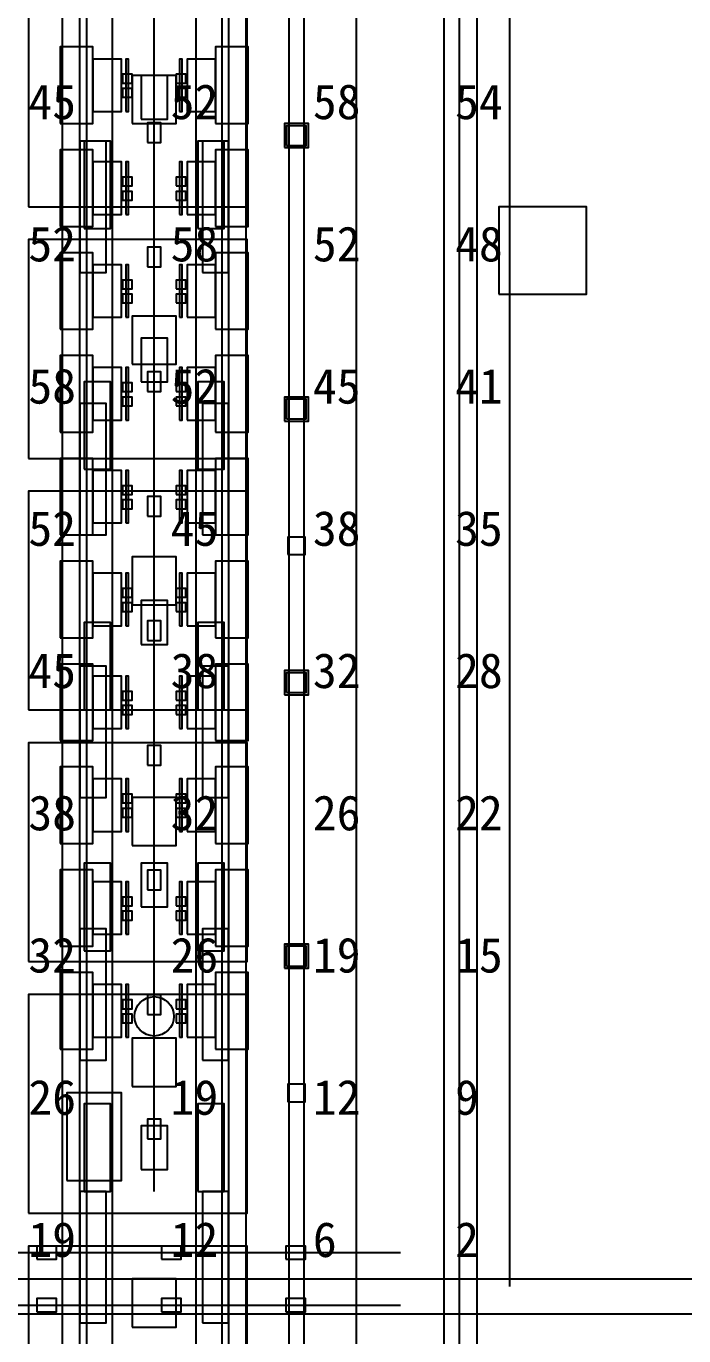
# Model space of a CAD drawing. Header units: metres. Extents: x -1640 to 1560, y -268 to 2338.
# Drawn here: x -26.6 to 3.5, y 963.4 to 1023.2 of the extents above; entities that cross this region are included whole.
import ezdxf

# ---------------------------------------------------------------- set-up
doc = ezdxf.new("R2010")
doc.units = ezdxf.units.M
for name, color, linetype in [('1F_PUMP', 2, 'Continuous'), ('1F_SCR', 3, 'Continuous'), ('1F_STRUCT_COLUMN', 8, 'Continuous'), ('1F_ZONE', 3, 'Continuous'), ('2F_CSF_LATERAL_RACK_CONCEPT', 9, 'Continuous'), ('2F_RFG', 5, 'Continuous'), ('2F_STRUCT_COLUMN', 8, 'Continuous'), ('2F_VMB', 6, 'Continuous'), ('2F_ZONE', 3, 'Continuous'), ('3F_CLEANROOM_OVERHEAD_PIPE_DUCT_CONCEPT', 9, 'Continuous'), ('3F_EHS_EGRESS_DIST_M', 2, 'Continuous'), ('3F_EHS_GAS_DETECTOR', 6, 'Continuous'), ('3F_FOUP', 5, 'Continuous'), ('3F_METRO', 2, 'Continuous'), ('3F_OHT', 9, 'Continuous'), ('3F_OHTV', 1, 'Continuous'), ('3F_STK', 3, 'Continuous'), ('3F_STRUCT_COLUMN', 8, 'Continuous'), ('3F_TBAR', 6, 'Continuous'), ('3F_ZONE', 3, 'Continuous'), ('4F_FFU', 1, 'Continuous'), ('4F_STRUCT_PLENUM_TRUSS_CONCEPT', 9, 'Continuous'), ('4F_ZONE', 3, 'Continuous'), ('5F_PUMP', 2, 'Continuous'), ('5F_SCR', 3, 'Continuous'), ('5F_STRUCT_COLUMN', 8, 'Continuous'), ('5F_ZONE', 3, 'Continuous'), ('6F_CSF_LATERAL_RACK_CONCEPT', 9, 'Continuous'), ('6F_RFG', 5, 'Continuous'), ('6F_STRUCT_COLUMN', 8, 'Continuous'), ('6F_VMB', 6, 'Continuous'), ('6F_ZONE', 3, 'Continuous'), ('7F_CLEANROOM_OVERHEAD_PIPE_DUCT_CONCEPT', 9, 'Continuous'), ('7F_EHS_EGRESS_DIST_M', 2, 'Continuous'), ('7F_EHS_GAS_DETECTOR', 6, 'Continuous'), ('7F_FOUP', 5, 'Continuous'), ('7F_METRO', 2, 'Continuous'), ('7F_OHT', 9, 'Continuous'), ('7F_OHTV', 1, 'Continuous'), ('7F_STK', 3, 'Continuous'), ('7F_STRUCT_COLUMN', 8, 'Continuous'), ('7F_TBAR', 6, 'Continuous'), ('7F_ZONE', 3, 'Continuous'), ('8F_FFU', 1, 'Continuous'), ('8F_STRUCT_PLENUM_TRUSS_CONCEPT', 9, 'Continuous'), ('8F_ZONE', 3, 'Continuous'), ('_SUPPORT', 4, 'Continuous'), ('UTIL_CHEM_CONCEPT', 6, 'Continuous'), ('UTIL_GAS.BULK_CONCEPT', 2, 'Continuous'), ('UTIL_PCW.R_CONCEPT', 1, 'Continuous'), ('UTIL_PCW.S_CONCEPT', 6, 'Continuous')]:
    doc.layers.add(name, color=color, linetype=linetype)

msp = doc.modelspace()

# ---------------------------------------------------------------- linework, layer by layer
at = {"layer": '1F_PUMP'}
for points in [[(-23.95, 1014), (-22.75, 1014), (-22.75, 1018), (-23.95, 1018)], [(-18.75, 1014), (-17.55, 1014), (-17.55, 1018), (-18.75, 1018)], [(-23.95, 1003), (-22.75, 1003), (-22.75, 1007), (-23.95, 1007)], [(-18.75, 1003), (-17.55, 1003), (-17.55, 1007), (-18.75, 1007)], [(-23.95, 992), (-22.75, 992), (-22.75, 996), (-23.95, 996)], [(-18.75, 992), (-17.55, 992), (-17.55, 996), (-18.75, 996)], [(-23.95, 981), (-22.75, 981), (-22.75, 985), (-23.95, 985)], [(-18.75, 981), (-17.55, 981), (-17.55, 985), (-18.75, 985)], [(-23.95, 970), (-22.75, 970), (-22.75, 974), (-23.95, 974)], [(-18.75, 970), (-17.55, 970), (-17.55, 974), (-18.75, 974)]]:
    msp.add_lwpolyline(points, close=True, dxfattribs=at)
at = {"layer": '1F_SCR'}
for points in [[(-21.75, 1018.8), (-19.75, 1018.8), (-19.75, 1021), (-21.75, 1021)], [(-21.75, 1007.8), (-19.75, 1007.8), (-19.75, 1010), (-21.75, 1010)], [(-21.75, 996.8), (-19.75, 996.8), (-19.75, 999), (-21.75, 999)], [(-21.75, 985.8), (-19.75, 985.8), (-19.75, 988), (-21.75, 988)], [(-21.75, 974.8), (-19.75, 974.8), (-19.75, 977), (-21.75, 977)], [(-21.75, 963.8), (-19.75, 963.8), (-19.75, 966), (-21.75, 966)]]:
    msp.add_lwpolyline(points, close=True, dxfattribs=at)
at = {"layer": '1F_STRUCT_COLUMN'}
for points in [[(-14.8, 1017.7), (-13.7, 1017.7), (-13.7, 1018.8), (-14.8, 1018.8)], [(-14.8, 1005.2), (-13.7, 1005.2), (-13.7, 1006.3), (-14.8, 1006.3)], [(-14.8, 992.7), (-13.7, 992.7), (-13.7, 993.8), (-14.8, 993.8)], [(-14.8, 980.2), (-13.7, 980.2), (-13.7, 981.3), (-14.8, 981.3)]]:
    msp.add_lwpolyline(points, close=True, dxfattribs=at)
at = {"layer": '1F_ZONE'}
msp.add_lwpolyline([(-281, 887), (-7.5, 887), (-7.5, 1045), (-281, 1045)], close=True, dxfattribs=at)
at = {"layer": '2F_CSF_LATERAL_RACK_CONCEPT'}
for points in [[(-24.95, 891), (-24.15, 891), (-24.15, 1041), (-24.95, 1041)], [(-17.35, 891), (-16.55, 891), (-16.55, 1041), (-17.35, 1041)]]:
    msp.add_lwpolyline(points, close=True, dxfattribs=at)
at = {"layer": '2F_RFG'}
for points in [[(-24.15, 1012), (-22.95, 1012), (-22.95, 1018), (-24.15, 1018)], [(-18.55, 1012), (-17.35, 1012), (-17.35, 1018), (-18.55, 1018)], [(-24.15, 1000), (-22.95, 1000), (-22.95, 1006), (-24.15, 1006)], [(-18.55, 1000), (-17.35, 1000), (-17.35, 1006), (-18.55, 1006)], [(-24.15, 988), (-22.95, 988), (-22.95, 994), (-24.15, 994)], [(-18.55, 988), (-17.35, 988), (-17.35, 994), (-18.55, 994)], [(-24.15, 976), (-22.95, 976), (-22.95, 982), (-24.15, 982)], [(-18.55, 976), (-17.35, 976), (-17.35, 982), (-18.55, 982)], [(-24.15, 964), (-22.95, 964), (-22.95, 970), (-24.15, 970)], [(-18.55, 964), (-17.35, 964), (-17.35, 970), (-18.55, 970)]]:
    msp.add_lwpolyline(points, close=True, dxfattribs=at)
at = {"layer": '2F_STRUCT_COLUMN'}
for points in [[(-14.7, 1017.8), (-13.8, 1017.8), (-13.8, 1018.7), (-14.7, 1018.7)], [(-14.7, 1005.3), (-13.8, 1005.3), (-13.8, 1006.2), (-14.7, 1006.2)], [(-14.7, 992.8), (-13.8, 992.8), (-13.8, 993.7), (-14.7, 993.7)], [(-14.7, 980.3), (-13.8, 980.3), (-13.8, 981.2), (-14.7, 981.2)]]:
    msp.add_lwpolyline(points, close=True, dxfattribs=at)
at = {"layer": '2F_VMB'}
for points in [[(-21.35, 1019), (-20.15, 1019), (-20.15, 1021), (-21.35, 1021)], [(-21.35, 1007), (-20.15, 1007), (-20.15, 1009), (-21.35, 1009)], [(-21.35, 995), (-20.15, 995), (-20.15, 997), (-21.35, 997)], [(-21.35, 983), (-20.15, 983), (-20.15, 985), (-21.35, 985)], [(-21.35, 971), (-20.15, 971), (-20.15, 973), (-21.35, 973)]]:
    msp.add_lwpolyline(points, close=True, dxfattribs=at)
at = {"layer": '2F_ZONE'}
msp.add_lwpolyline([(-281, 887), (-7.5, 887), (-7.5, 1045), (-281, 1045)], close=True, dxfattribs=at)
at = {"layer": '3F_CLEANROOM_OVERHEAD_PIPE_DUCT_CONCEPT'}
for points in [[(-23.85, 890), (-22.65, 890), (-22.65, 1042), (-23.85, 1042)], [(-18.85, 890), (-17.65, 890), (-17.65, 1042), (-18.85, 1042)]]:
    msp.add_lwpolyline(points, close=True, dxfattribs=at)
at = {"layer": '3F_EHS_GAS_DETECTOR'}
msp.add_circle((-20.75, 978), 0.9, dxfattribs=at)
at = {"layer": '3F_FOUP'}
for points in [[(-22.2, 1020.65), (-21.75, 1020.65), (-21.75, 1021.05), (-22.2, 1021.05)], [(-19.75, 1020.65), (-19.3, 1020.65), (-19.3, 1021.05), (-19.75, 1021.05)], [(-22.2, 1020), (-21.75, 1020), (-21.75, 1020.4), (-22.2, 1020.4)], [(-19.75, 1020), (-19.3, 1020), (-19.3, 1020.4), (-19.75, 1020.4)], [(-22.2, 1015.95), (-21.75, 1015.95), (-21.75, 1016.35), (-22.2, 1016.35)], [(-19.75, 1015.95), (-19.3, 1015.95), (-19.3, 1016.35), (-19.75, 1016.35)], [(-22.2, 1015.3), (-21.75, 1015.3), (-21.75, 1015.7), (-22.2, 1015.7)], [(-19.75, 1015.3), (-19.3, 1015.3), (-19.3, 1015.7), (-19.75, 1015.7)], [(-22.2, 1011.25), (-21.75, 1011.25), (-21.75, 1011.65), (-22.2, 1011.65)], [(-19.75, 1011.25), (-19.3, 1011.25), (-19.3, 1011.65), (-19.75, 1011.65)], [(-22.2, 1010.6), (-21.75, 1010.6), (-21.75, 1011), (-22.2, 1011)], [(-19.75, 1010.6), (-19.3, 1010.6), (-19.3, 1011), (-19.75, 1011)], [(-22.2, 1006.55), (-21.75, 1006.55), (-21.75, 1006.95), (-22.2, 1006.95)], [(-19.75, 1006.55), (-19.3, 1006.55), (-19.3, 1006.95), (-19.75, 1006.95)], [(-22.2, 1005.9), (-21.75, 1005.9), (-21.75, 1006.3), (-22.2, 1006.3)], [(-19.75, 1005.9), (-19.3, 1005.9), (-19.3, 1006.3), (-19.75, 1006.3)], [(-22.2, 1001.85), (-21.75, 1001.85), (-21.75, 1002.25), (-22.2, 1002.25)], [(-19.75, 1001.85), (-19.3, 1001.85), (-19.3, 1002.25), (-19.75, 1002.25)], [(-22.2, 1001.2), (-21.75, 1001.2), (-21.75, 1001.6), (-22.2, 1001.6)], [(-19.75, 1001.2), (-19.3, 1001.2), (-19.3, 1001.6), (-19.75, 1001.6)], [(-22.2, 997.15), (-21.75, 997.15), (-21.75, 997.55), (-22.2, 997.55)], [(-19.75, 997.15), (-19.3, 997.15), (-19.3, 997.55), (-19.75, 997.55)], [(-22.2, 996.5), (-21.75, 996.5), (-21.75, 996.9), (-22.2, 996.9)], [(-19.75, 996.5), (-19.3, 996.5), (-19.3, 996.9), (-19.75, 996.9)], [(-22.2, 992.45), (-21.75, 992.45), (-21.75, 992.85), (-22.2, 992.85)], [(-19.75, 992.45), (-19.3, 992.45), (-19.3, 992.85), (-19.75, 992.85)], [(-22.2, 991.8), (-21.75, 991.8), (-21.75, 992.2), (-22.2, 992.2)], [(-19.75, 991.8), (-19.3, 991.8), (-19.3, 992.2), (-19.75, 992.2)], [(-22.2, 987.75), (-21.75, 987.75), (-21.75, 988.15), (-22.2, 988.15)], [(-19.75, 987.75), (-19.3, 987.75), (-19.3, 988.15), (-19.75, 988.15)], [(-22.2, 987.1), (-21.75, 987.1), (-21.75, 987.5), (-22.2, 987.5)], [(-19.75, 987.1), (-19.3, 987.1), (-19.3, 987.5), (-19.75, 987.5)], [(-22.2, 983.05), (-21.75, 983.05), (-21.75, 983.45), (-22.2, 983.45)], [(-19.75, 983.05), (-19.3, 983.05), (-19.3, 983.45), (-19.75, 983.45)], [(-22.2, 982.4), (-21.75, 982.4), (-21.75, 982.8), (-22.2, 982.8)], [(-19.75, 982.4), (-19.3, 982.4), (-19.3, 982.8), (-19.75, 982.8)], [(-22.2, 978.35), (-21.75, 978.35), (-21.75, 978.75), (-22.2, 978.75)], [(-19.75, 978.35), (-19.3, 978.35), (-19.3, 978.75), (-19.75, 978.75)], [(-22.2, 977.7), (-21.75, 977.7), (-21.75, 978.1), (-22.2, 978.1)], [(-19.75, 977.7), (-19.3, 977.7), (-19.3, 978.1), (-19.75, 978.1)]]:
    msp.add_lwpolyline(points, close=True, dxfattribs=at)
at = {"layer": '3F_METRO'}
for points in [[(-25.05, 1018.8), (-23.55, 1018.8), (-23.55, 1022.3), (-25.05, 1022.3)], [(-17.95, 1018.8), (-16.45, 1018.8), (-16.45, 1022.3), (-17.95, 1022.3)], [(-23.55, 1019.35), (-22.25, 1019.35), (-22.25, 1021.75), (-23.55, 1021.75)], [(-19.25, 1019.35), (-17.95, 1019.35), (-17.95, 1021.75), (-19.25, 1021.75)], [(-25.05, 1014.1), (-23.55, 1014.1), (-23.55, 1017.6), (-25.05, 1017.6)], [(-17.95, 1014.1), (-16.45, 1014.1), (-16.45, 1017.6), (-17.95, 1017.6)], [(-23.55, 1014.65), (-22.25, 1014.65), (-22.25, 1017.05), (-23.55, 1017.05)], [(-19.25, 1014.65), (-17.95, 1014.65), (-17.95, 1017.05), (-19.25, 1017.05)], [(-25.05, 1009.4), (-23.55, 1009.4), (-23.55, 1012.9), (-25.05, 1012.9)], [(-17.95, 1009.4), (-16.45, 1009.4), (-16.45, 1012.9), (-17.95, 1012.9)], [(-23.55, 1009.95), (-22.25, 1009.95), (-22.25, 1012.35), (-23.55, 1012.35)], [(-19.25, 1009.95), (-17.95, 1009.95), (-17.95, 1012.35), (-19.25, 1012.35)], [(-25.05, 1004.7), (-23.55, 1004.7), (-23.55, 1008.2), (-25.05, 1008.2)], [(-17.95, 1004.7), (-16.45, 1004.7), (-16.45, 1008.2), (-17.95, 1008.2)], [(-23.55, 1005.25), (-22.25, 1005.25), (-22.25, 1007.65), (-23.55, 1007.65)], [(-19.25, 1005.25), (-17.95, 1005.25), (-17.95, 1007.65), (-19.25, 1007.65)], [(-25.05, 1000), (-23.55, 1000), (-23.55, 1003.5), (-25.05, 1003.5)], [(-17.95, 1000), (-16.45, 1000), (-16.45, 1003.5), (-17.95, 1003.5)], [(-23.55, 1000.55), (-22.25, 1000.55), (-22.25, 1002.95), (-23.55, 1002.95)], [(-19.25, 1000.55), (-17.95, 1000.55), (-17.95, 1002.95), (-19.25, 1002.95)], [(-25.05, 995.3), (-23.55, 995.3), (-23.55, 998.8), (-25.05, 998.8)], [(-17.95, 995.3), (-16.45, 995.3), (-16.45, 998.8), (-17.95, 998.8)], [(-23.55, 995.85), (-22.25, 995.85), (-22.25, 998.25), (-23.55, 998.25)], [(-19.25, 995.85), (-17.95, 995.85), (-17.95, 998.25), (-19.25, 998.25)], [(-25.05, 990.6), (-23.55, 990.6), (-23.55, 994.1), (-25.05, 994.1)], [(-23.55, 991.15), (-22.25, 991.15), (-22.25, 993.55), (-23.55, 993.55)], [(-19.25, 991.15), (-17.95, 991.15), (-17.95, 993.55), (-19.25, 993.55)], [(-17.95, 990.6), (-16.45, 990.6), (-16.45, 994.1), (-17.95, 994.1)], [(-25.05, 985.9), (-23.55, 985.9), (-23.55, 989.4), (-25.05, 989.4)], [(-17.95, 985.9), (-16.45, 985.9), (-16.45, 989.4), (-17.95, 989.4)], [(-23.55, 986.45), (-22.25, 986.45), (-22.25, 988.85), (-23.55, 988.85)], [(-19.25, 986.45), (-17.95, 986.45), (-17.95, 988.85), (-19.25, 988.85)], [(-25.05, 981.2), (-23.55, 981.2), (-23.55, 984.7), (-25.05, 984.7)], [(-17.95, 981.2), (-16.45, 981.2), (-16.45, 984.7), (-17.95, 984.7)], [(-23.55, 981.75), (-22.25, 981.75), (-22.25, 984.15), (-23.55, 984.15)], [(-19.25, 981.75), (-17.95, 981.75), (-17.95, 984.15), (-19.25, 984.15)], [(-25.05, 976.5), (-23.55, 976.5), (-23.55, 980), (-25.05, 980)], [(-17.95, 976.5), (-16.45, 976.5), (-16.45, 980), (-17.95, 980)], [(-23.55, 977.05), (-22.25, 977.05), (-22.25, 979.45), (-23.55, 979.45)], [(-19.25, 977.05), (-17.95, 977.05), (-17.95, 979.45), (-19.25, 979.45)]]:
    msp.add_lwpolyline(points, close=True, dxfattribs=at)
at = {"layer": '3F_OHT'}
for p, q in [((-20.75, 970), (-20.75, 1042)), ((-279, 967.2), (-9.5, 967.2)), ((-279, 964.8), (-9.5, 964.8))]:
    msp.add_line(p, q, dxfattribs=at)
at = {"layer": '3F_OHTV'}
for points in [[(-21.05, 1017.94), (-20.45, 1017.94), (-20.45, 1018.84), (-21.05, 1018.84)], [(-21.05, 1012.25), (-20.45, 1012.25), (-20.45, 1013.15), (-21.05, 1013.15)], [(-21.05, 1006.55), (-20.45, 1006.55), (-20.45, 1007.45), (-21.05, 1007.45)], [(-21.05, 1000.86), (-20.45, 1000.86), (-20.45, 1001.76), (-21.05, 1001.76)], [(-21.05, 995.17), (-20.45, 995.17), (-20.45, 996.07), (-21.05, 996.07)], [(-21.05, 989.48), (-20.45, 989.48), (-20.45, 990.38), (-21.05, 990.38)], [(-21.05, 983.78), (-20.45, 983.78), (-20.45, 984.68), (-21.05, 984.68)], [(-21.05, 978.09), (-20.45, 978.09), (-20.45, 978.99), (-21.05, 978.99)], [(-21.05, 972.4), (-20.45, 972.4), (-20.45, 973.3), (-21.05, 973.3)], [(-26.11, 966.9), (-25.21, 966.9), (-25.21, 967.5), (-26.11, 967.5)], [(-20.42, 966.9), (-19.52, 966.9), (-19.52, 967.5), (-20.42, 967.5)], [(-14.73, 966.9), (-13.83, 966.9), (-13.83, 967.5), (-14.73, 967.5)], [(-26.11, 964.5), (-25.21, 964.5), (-25.21, 965.1), (-26.11, 965.1)], [(-20.42, 964.5), (-19.52, 964.5), (-19.52, 965.1), (-20.42, 965.1)], [(-14.73, 964.5), (-13.83, 964.5), (-13.83, 965.1), (-14.73, 965.1)]]:
    msp.add_lwpolyline(points, close=True, dxfattribs=at)
at = {"layer": '3F_STK'}
msp.add_lwpolyline([(-24.75, 970.5), (-22.25, 970.5), (-22.25, 974.5), (-24.75, 974.5)], close=True, dxfattribs=at)
at = {"layer": '3F_STRUCT_COLUMN'}
for points in [[(-14.65, 999.1), (-13.85, 999.1), (-13.85, 999.9), (-14.65, 999.9)], [(-14.65, 974.1), (-13.85, 974.1), (-13.85, 974.9), (-14.65, 974.9)]]:
    msp.add_lwpolyline(points, close=True, dxfattribs=at)
at = {"layer": '3F_TBAR'}
for points in [[(-22.05, 1019.35), (-21.93, 1019.35), (-21.93, 1021.75), (-22.05, 1021.75)], [(-19.6, 1019.35), (-19.48, 1019.35), (-19.48, 1021.75), (-19.6, 1021.75)], [(-22.05, 1014.65), (-21.93, 1014.65), (-21.93, 1017.05), (-22.05, 1017.05)], [(-19.6, 1014.65), (-19.48, 1014.65), (-19.48, 1017.05), (-19.6, 1017.05)], [(-22.05, 1009.95), (-21.93, 1009.95), (-21.93, 1012.35), (-22.05, 1012.35)], [(-19.6, 1009.95), (-19.48, 1009.95), (-19.48, 1012.35), (-19.6, 1012.35)], [(-22.05, 1005.25), (-21.93, 1005.25), (-21.93, 1007.65), (-22.05, 1007.65)], [(-19.6, 1005.25), (-19.48, 1005.25), (-19.48, 1007.65), (-19.6, 1007.65)], [(-22.05, 1000.55), (-21.93, 1000.55), (-21.93, 1002.95), (-22.05, 1002.95)], [(-19.6, 1000.55), (-19.48, 1000.55), (-19.48, 1002.95), (-19.6, 1002.95)], [(-22.05, 995.85), (-21.93, 995.85), (-21.93, 998.25), (-22.05, 998.25)], [(-19.6, 995.85), (-19.48, 995.85), (-19.48, 998.25), (-19.6, 998.25)], [(-22.05, 991.15), (-21.93, 991.15), (-21.93, 993.55), (-22.05, 993.55)], [(-19.6, 991.15), (-19.48, 991.15), (-19.48, 993.55), (-19.6, 993.55)], [(-22.05, 986.45), (-21.93, 986.45), (-21.93, 988.85), (-22.05, 988.85)], [(-19.6, 986.45), (-19.48, 986.45), (-19.48, 988.85), (-19.6, 988.85)], [(-22.05, 981.75), (-21.93, 981.75), (-21.93, 984.15), (-22.05, 984.15)], [(-19.6, 981.75), (-19.48, 981.75), (-19.48, 984.15), (-19.6, 984.15)], [(-22.05, 977.05), (-21.93, 977.05), (-21.93, 979.45), (-22.05, 979.45)], [(-19.6, 977.05), (-19.48, 977.05), (-19.48, 979.45), (-19.6, 979.45)]]:
    msp.add_lwpolyline(points, close=True, dxfattribs=at)
at = {"layer": '3F_ZONE'}
msp.add_lwpolyline([(-281, 887), (-7.5, 887), (-7.5, 1045), (-281, 1045)], close=True, dxfattribs=at)
at = {"layer": '4F_FFU'}
for points in [[(-26.5, 1015), (-16.5, 1015), (-16.5, 1025), (-26.5, 1025)], [(-26.5, 1003.5), (-16.5, 1003.5), (-16.5, 1013.5), (-26.5, 1013.5)], [(-26.5, 992), (-16.5, 992), (-16.5, 1002), (-26.5, 1002)], [(-26.5, 980.5), (-16.5, 980.5), (-16.5, 990.5), (-26.5, 990.5)], [(-26.5, 969), (-16.5, 969), (-16.5, 979), (-26.5, 979)], [(-26.5, 957.5), (-16.5, 957.5), (-16.5, 967.5), (-26.5, 967.5)]]:
    msp.add_lwpolyline(points, close=True, dxfattribs=at)
at = {"layer": '4F_STRUCT_PLENUM_TRUSS_CONCEPT'}
msp.add_lwpolyline([(-14.6, 887), (-13.9, 887), (-13.9, 1045), (-14.6, 1045)], close=True, dxfattribs=at)
at = {"layer": '4F_ZONE'}
msp.add_lwpolyline([(-281, 887), (-7.5, 887), (-7.5, 1045), (-281, 1045)], close=True, dxfattribs=at)
at = {"layer": '5F_PUMP'}
for points in [[(-23.95, 1014), (-22.75, 1014), (-22.75, 1018), (-23.95, 1018)], [(-18.75, 1014), (-17.55, 1014), (-17.55, 1018), (-18.75, 1018)], [(-23.95, 1003), (-22.75, 1003), (-22.75, 1007), (-23.95, 1007)], [(-18.75, 1003), (-17.55, 1003), (-17.55, 1007), (-18.75, 1007)], [(-23.95, 992), (-22.75, 992), (-22.75, 996), (-23.95, 996)], [(-18.75, 992), (-17.55, 992), (-17.55, 996), (-18.75, 996)], [(-23.95, 981), (-22.75, 981), (-22.75, 985), (-23.95, 985)], [(-18.75, 981), (-17.55, 981), (-17.55, 985), (-18.75, 985)], [(-23.95, 970), (-22.75, 970), (-22.75, 974), (-23.95, 974)], [(-18.75, 970), (-17.55, 970), (-17.55, 974), (-18.75, 974)]]:
    msp.add_lwpolyline(points, close=True, dxfattribs=at)
at = {"layer": '5F_SCR'}
for points in [[(-21.75, 1018.8), (-19.75, 1018.8), (-19.75, 1021), (-21.75, 1021)], [(-21.75, 1007.8), (-19.75, 1007.8), (-19.75, 1010), (-21.75, 1010)], [(-21.75, 996.8), (-19.75, 996.8), (-19.75, 999), (-21.75, 999)], [(-21.75, 985.8), (-19.75, 985.8), (-19.75, 988), (-21.75, 988)], [(-21.75, 974.8), (-19.75, 974.8), (-19.75, 977), (-21.75, 977)], [(-21.75, 963.8), (-19.75, 963.8), (-19.75, 966), (-21.75, 966)]]:
    msp.add_lwpolyline(points, close=True, dxfattribs=at)
at = {"layer": '5F_STRUCT_COLUMN'}
for points in [[(-14.8, 1017.7), (-13.7, 1017.7), (-13.7, 1018.8), (-14.8, 1018.8)], [(-14.8, 1005.2), (-13.7, 1005.2), (-13.7, 1006.3), (-14.8, 1006.3)], [(-14.8, 992.7), (-13.7, 992.7), (-13.7, 993.8), (-14.8, 993.8)], [(-14.8, 980.2), (-13.7, 980.2), (-13.7, 981.3), (-14.8, 981.3)]]:
    msp.add_lwpolyline(points, close=True, dxfattribs=at)
at = {"layer": '5F_ZONE'}
msp.add_lwpolyline([(-281, 887), (-7.5, 887), (-7.5, 1045), (-281, 1045)], close=True, dxfattribs=at)
at = {"layer": '6F_CSF_LATERAL_RACK_CONCEPT'}
for points in [[(-24.95, 891), (-24.15, 891), (-24.15, 1041), (-24.95, 1041)], [(-17.35, 891), (-16.55, 891), (-16.55, 1041), (-17.35, 1041)]]:
    msp.add_lwpolyline(points, close=True, dxfattribs=at)
at = {"layer": '6F_RFG'}
for points in [[(-24.15, 1012), (-22.95, 1012), (-22.95, 1018), (-24.15, 1018)], [(-18.55, 1012), (-17.35, 1012), (-17.35, 1018), (-18.55, 1018)], [(-24.15, 1000), (-22.95, 1000), (-22.95, 1006), (-24.15, 1006)], [(-18.55, 1000), (-17.35, 1000), (-17.35, 1006), (-18.55, 1006)], [(-24.15, 988), (-22.95, 988), (-22.95, 994), (-24.15, 994)], [(-18.55, 988), (-17.35, 988), (-17.35, 994), (-18.55, 994)], [(-24.15, 976), (-22.95, 976), (-22.95, 982), (-24.15, 982)], [(-18.55, 976), (-17.35, 976), (-17.35, 982), (-18.55, 982)], [(-24.15, 964), (-22.95, 964), (-22.95, 970), (-24.15, 970)], [(-18.55, 964), (-17.35, 964), (-17.35, 970), (-18.55, 970)]]:
    msp.add_lwpolyline(points, close=True, dxfattribs=at)
at = {"layer": '6F_STRUCT_COLUMN'}
for points in [[(-14.7, 1017.8), (-13.8, 1017.8), (-13.8, 1018.7), (-14.7, 1018.7)], [(-14.7, 1005.3), (-13.8, 1005.3), (-13.8, 1006.2), (-14.7, 1006.2)], [(-14.7, 992.8), (-13.8, 992.8), (-13.8, 993.7), (-14.7, 993.7)], [(-14.7, 980.3), (-13.8, 980.3), (-13.8, 981.2), (-14.7, 981.2)]]:
    msp.add_lwpolyline(points, close=True, dxfattribs=at)
at = {"layer": '6F_VMB'}
for points in [[(-21.35, 1019), (-20.15, 1019), (-20.15, 1021), (-21.35, 1021)], [(-21.35, 1007), (-20.15, 1007), (-20.15, 1009), (-21.35, 1009)], [(-21.35, 995), (-20.15, 995), (-20.15, 997), (-21.35, 997)], [(-21.35, 983), (-20.15, 983), (-20.15, 985), (-21.35, 985)], [(-21.35, 971), (-20.15, 971), (-20.15, 973), (-21.35, 973)]]:
    msp.add_lwpolyline(points, close=True, dxfattribs=at)
at = {"layer": '6F_ZONE'}
msp.add_lwpolyline([(-281, 887), (-7.5, 887), (-7.5, 1045), (-281, 1045)], close=True, dxfattribs=at)
at = {"layer": '7F_CLEANROOM_OVERHEAD_PIPE_DUCT_CONCEPT'}
for points in [[(-23.85, 890), (-22.65, 890), (-22.65, 1042), (-23.85, 1042)], [(-18.85, 890), (-17.65, 890), (-17.65, 1042), (-18.85, 1042)]]:
    msp.add_lwpolyline(points, close=True, dxfattribs=at)
at = {"layer": '7F_EHS_GAS_DETECTOR'}
msp.add_circle((-20.75, 978), 0.9, dxfattribs=at)
at = {"layer": '7F_FOUP'}
for points in [[(-22.2, 1020.65), (-21.75, 1020.65), (-21.75, 1021.05), (-22.2, 1021.05)], [(-19.75, 1020.65), (-19.3, 1020.65), (-19.3, 1021.05), (-19.75, 1021.05)], [(-22.2, 1020), (-21.75, 1020), (-21.75, 1020.4), (-22.2, 1020.4)], [(-19.75, 1020), (-19.3, 1020), (-19.3, 1020.4), (-19.75, 1020.4)], [(-22.2, 1015.95), (-21.75, 1015.95), (-21.75, 1016.35), (-22.2, 1016.35)], [(-19.75, 1015.95), (-19.3, 1015.95), (-19.3, 1016.35), (-19.75, 1016.35)], [(-22.2, 1015.3), (-21.75, 1015.3), (-21.75, 1015.7), (-22.2, 1015.7)], [(-19.75, 1015.3), (-19.3, 1015.3), (-19.3, 1015.7), (-19.75, 1015.7)], [(-22.2, 1011.25), (-21.75, 1011.25), (-21.75, 1011.65), (-22.2, 1011.65)], [(-19.75, 1011.25), (-19.3, 1011.25), (-19.3, 1011.65), (-19.75, 1011.65)], [(-22.2, 1010.6), (-21.75, 1010.6), (-21.75, 1011), (-22.2, 1011)], [(-19.75, 1010.6), (-19.3, 1010.6), (-19.3, 1011), (-19.75, 1011)], [(-22.2, 1006.55), (-21.75, 1006.55), (-21.75, 1006.95), (-22.2, 1006.95)], [(-19.75, 1006.55), (-19.3, 1006.55), (-19.3, 1006.95), (-19.75, 1006.95)], [(-22.2, 1005.9), (-21.75, 1005.9), (-21.75, 1006.3), (-22.2, 1006.3)], [(-19.75, 1005.9), (-19.3, 1005.9), (-19.3, 1006.3), (-19.75, 1006.3)], [(-22.2, 1001.85), (-21.75, 1001.85), (-21.75, 1002.25), (-22.2, 1002.25)], [(-19.75, 1001.85), (-19.3, 1001.85), (-19.3, 1002.25), (-19.75, 1002.25)], [(-22.2, 1001.2), (-21.75, 1001.2), (-21.75, 1001.6), (-22.2, 1001.6)], [(-19.75, 1001.2), (-19.3, 1001.2), (-19.3, 1001.6), (-19.75, 1001.6)], [(-22.2, 997.15), (-21.75, 997.15), (-21.75, 997.55), (-22.2, 997.55)], [(-19.75, 997.15), (-19.3, 997.15), (-19.3, 997.55), (-19.75, 997.55)], [(-22.2, 996.5), (-21.75, 996.5), (-21.75, 996.9), (-22.2, 996.9)], [(-19.75, 996.5), (-19.3, 996.5), (-19.3, 996.9), (-19.75, 996.9)], [(-22.2, 992.45), (-21.75, 992.45), (-21.75, 992.85), (-22.2, 992.85)], [(-19.75, 992.45), (-19.3, 992.45), (-19.3, 992.85), (-19.75, 992.85)], [(-22.2, 991.8), (-21.75, 991.8), (-21.75, 992.2), (-22.2, 992.2)], [(-19.75, 991.8), (-19.3, 991.8), (-19.3, 992.2), (-19.75, 992.2)], [(-22.2, 987.75), (-21.75, 987.75), (-21.75, 988.15), (-22.2, 988.15)], [(-19.75, 987.75), (-19.3, 987.75), (-19.3, 988.15), (-19.75, 988.15)], [(-22.2, 987.1), (-21.75, 987.1), (-21.75, 987.5), (-22.2, 987.5)], [(-19.75, 987.1), (-19.3, 987.1), (-19.3, 987.5), (-19.75, 987.5)], [(-22.2, 983.05), (-21.75, 983.05), (-21.75, 983.45), (-22.2, 983.45)], [(-19.75, 983.05), (-19.3, 983.05), (-19.3, 983.45), (-19.75, 983.45)], [(-22.2, 982.4), (-21.75, 982.4), (-21.75, 982.8), (-22.2, 982.8)], [(-19.75, 982.4), (-19.3, 982.4), (-19.3, 982.8), (-19.75, 982.8)], [(-22.2, 978.35), (-21.75, 978.35), (-21.75, 978.75), (-22.2, 978.75)], [(-19.75, 978.35), (-19.3, 978.35), (-19.3, 978.75), (-19.75, 978.75)], [(-22.2, 977.7), (-21.75, 977.7), (-21.75, 978.1), (-22.2, 978.1)], [(-19.75, 977.7), (-19.3, 977.7), (-19.3, 978.1), (-19.75, 978.1)]]:
    msp.add_lwpolyline(points, close=True, dxfattribs=at)
at = {"layer": '7F_METRO'}
for points in [[(-25.05, 1018.8), (-23.55, 1018.8), (-23.55, 1022.3), (-25.05, 1022.3)], [(-17.95, 1018.8), (-16.45, 1018.8), (-16.45, 1022.3), (-17.95, 1022.3)], [(-23.55, 1019.35), (-22.25, 1019.35), (-22.25, 1021.75), (-23.55, 1021.75)], [(-19.25, 1019.35), (-17.95, 1019.35), (-17.95, 1021.75), (-19.25, 1021.75)], [(-25.05, 1014.1), (-23.55, 1014.1), (-23.55, 1017.6), (-25.05, 1017.6)], [(-17.95, 1014.1), (-16.45, 1014.1), (-16.45, 1017.6), (-17.95, 1017.6)], [(-23.55, 1014.65), (-22.25, 1014.65), (-22.25, 1017.05), (-23.55, 1017.05)], [(-19.25, 1014.65), (-17.95, 1014.65), (-17.95, 1017.05), (-19.25, 1017.05)], [(-25.05, 1009.4), (-23.55, 1009.4), (-23.55, 1012.9), (-25.05, 1012.9)], [(-17.95, 1009.4), (-16.45, 1009.4), (-16.45, 1012.9), (-17.95, 1012.9)], [(-23.55, 1009.95), (-22.25, 1009.95), (-22.25, 1012.35), (-23.55, 1012.35)], [(-19.25, 1009.95), (-17.95, 1009.95), (-17.95, 1012.35), (-19.25, 1012.35)], [(-25.05, 1004.7), (-23.55, 1004.7), (-23.55, 1008.2), (-25.05, 1008.2)], [(-17.95, 1004.7), (-16.45, 1004.7), (-16.45, 1008.2), (-17.95, 1008.2)], [(-23.55, 1005.25), (-22.25, 1005.25), (-22.25, 1007.65), (-23.55, 1007.65)], [(-19.25, 1005.25), (-17.95, 1005.25), (-17.95, 1007.65), (-19.25, 1007.65)], [(-25.05, 1000), (-23.55, 1000), (-23.55, 1003.5), (-25.05, 1003.5)], [(-17.95, 1000), (-16.45, 1000), (-16.45, 1003.5), (-17.95, 1003.5)], [(-23.55, 1000.55), (-22.25, 1000.55), (-22.25, 1002.95), (-23.55, 1002.95)], [(-19.25, 1000.55), (-17.95, 1000.55), (-17.95, 1002.95), (-19.25, 1002.95)], [(-25.05, 995.3), (-23.55, 995.3), (-23.55, 998.8), (-25.05, 998.8)], [(-17.95, 995.3), (-16.45, 995.3), (-16.45, 998.8), (-17.95, 998.8)], [(-23.55, 995.85), (-22.25, 995.85), (-22.25, 998.25), (-23.55, 998.25)], [(-19.25, 995.85), (-17.95, 995.85), (-17.95, 998.25), (-19.25, 998.25)], [(-25.05, 990.6), (-23.55, 990.6), (-23.55, 994.1), (-25.05, 994.1)], [(-23.55, 991.15), (-22.25, 991.15), (-22.25, 993.55), (-23.55, 993.55)], [(-19.25, 991.15), (-17.95, 991.15), (-17.95, 993.55), (-19.25, 993.55)], [(-17.95, 990.6), (-16.45, 990.6), (-16.45, 994.1), (-17.95, 994.1)], [(-25.05, 985.9), (-23.55, 985.9), (-23.55, 989.4), (-25.05, 989.4)], [(-17.95, 985.9), (-16.45, 985.9), (-16.45, 989.4), (-17.95, 989.4)], [(-23.55, 986.45), (-22.25, 986.45), (-22.25, 988.85), (-23.55, 988.85)], [(-19.25, 986.45), (-17.95, 986.45), (-17.95, 988.85), (-19.25, 988.85)], [(-25.05, 981.2), (-23.55, 981.2), (-23.55, 984.7), (-25.05, 984.7)], [(-17.95, 981.2), (-16.45, 981.2), (-16.45, 984.7), (-17.95, 984.7)], [(-23.55, 981.75), (-22.25, 981.75), (-22.25, 984.15), (-23.55, 984.15)], [(-19.25, 981.75), (-17.95, 981.75), (-17.95, 984.15), (-19.25, 984.15)], [(-25.05, 976.5), (-23.55, 976.5), (-23.55, 980), (-25.05, 980)], [(-17.95, 976.5), (-16.45, 976.5), (-16.45, 980), (-17.95, 980)], [(-23.55, 977.05), (-22.25, 977.05), (-22.25, 979.45), (-23.55, 979.45)], [(-19.25, 977.05), (-17.95, 977.05), (-17.95, 979.45), (-19.25, 979.45)]]:
    msp.add_lwpolyline(points, close=True, dxfattribs=at)
at = {"layer": '7F_OHT'}
for p, q in [((-20.75, 970), (-20.75, 1042)), ((-279, 967.2), (-9.5, 967.2)), ((-279, 964.8), (-9.5, 964.8))]:
    msp.add_line(p, q, dxfattribs=at)
at = {"layer": '7F_OHTV'}
for points in [[(-21.05, 1017.94), (-20.45, 1017.94), (-20.45, 1018.84), (-21.05, 1018.84)], [(-21.05, 1012.25), (-20.45, 1012.25), (-20.45, 1013.15), (-21.05, 1013.15)], [(-21.05, 1006.55), (-20.45, 1006.55), (-20.45, 1007.45), (-21.05, 1007.45)], [(-21.05, 1000.86), (-20.45, 1000.86), (-20.45, 1001.76), (-21.05, 1001.76)], [(-21.05, 995.17), (-20.45, 995.17), (-20.45, 996.07), (-21.05, 996.07)], [(-21.05, 989.48), (-20.45, 989.48), (-20.45, 990.38), (-21.05, 990.38)], [(-21.05, 983.78), (-20.45, 983.78), (-20.45, 984.68), (-21.05, 984.68)], [(-21.05, 978.09), (-20.45, 978.09), (-20.45, 978.99), (-21.05, 978.99)], [(-21.05, 972.4), (-20.45, 972.4), (-20.45, 973.3), (-21.05, 973.3)], [(-26.11, 966.9), (-25.21, 966.9), (-25.21, 967.5), (-26.11, 967.5)], [(-20.42, 966.9), (-19.52, 966.9), (-19.52, 967.5), (-20.42, 967.5)], [(-14.73, 966.9), (-13.83, 966.9), (-13.83, 967.5), (-14.73, 967.5)], [(-26.11, 964.5), (-25.21, 964.5), (-25.21, 965.1), (-26.11, 965.1)], [(-20.42, 964.5), (-19.52, 964.5), (-19.52, 965.1), (-20.42, 965.1)], [(-14.73, 964.5), (-13.83, 964.5), (-13.83, 965.1), (-14.73, 965.1)]]:
    msp.add_lwpolyline(points, close=True, dxfattribs=at)
at = {"layer": '7F_STK'}
msp.add_lwpolyline([(-24.75, 970.5), (-22.25, 970.5), (-22.25, 974.5), (-24.75, 974.5)], close=True, dxfattribs=at)
at = {"layer": '7F_STRUCT_COLUMN'}
for points in [[(-14.65, 999.1), (-13.85, 999.1), (-13.85, 999.9), (-14.65, 999.9)], [(-14.65, 974.1), (-13.85, 974.1), (-13.85, 974.9), (-14.65, 974.9)]]:
    msp.add_lwpolyline(points, close=True, dxfattribs=at)
at = {"layer": '7F_TBAR'}
for points in [[(-22.05, 1019.35), (-21.93, 1019.35), (-21.93, 1021.75), (-22.05, 1021.75)], [(-19.6, 1019.35), (-19.48, 1019.35), (-19.48, 1021.75), (-19.6, 1021.75)], [(-22.05, 1014.65), (-21.93, 1014.65), (-21.93, 1017.05), (-22.05, 1017.05)], [(-19.6, 1014.65), (-19.48, 1014.65), (-19.48, 1017.05), (-19.6, 1017.05)], [(-22.05, 1009.95), (-21.93, 1009.95), (-21.93, 1012.35), (-22.05, 1012.35)], [(-19.6, 1009.95), (-19.48, 1009.95), (-19.48, 1012.35), (-19.6, 1012.35)], [(-22.05, 1005.25), (-21.93, 1005.25), (-21.93, 1007.65), (-22.05, 1007.65)], [(-19.6, 1005.25), (-19.48, 1005.25), (-19.48, 1007.65), (-19.6, 1007.65)], [(-22.05, 1000.55), (-21.93, 1000.55), (-21.93, 1002.95), (-22.05, 1002.95)], [(-19.6, 1000.55), (-19.48, 1000.55), (-19.48, 1002.95), (-19.6, 1002.95)], [(-22.05, 995.85), (-21.93, 995.85), (-21.93, 998.25), (-22.05, 998.25)], [(-19.6, 995.85), (-19.48, 995.85), (-19.48, 998.25), (-19.6, 998.25)], [(-22.05, 991.15), (-21.93, 991.15), (-21.93, 993.55), (-22.05, 993.55)], [(-19.6, 991.15), (-19.48, 991.15), (-19.48, 993.55), (-19.6, 993.55)], [(-22.05, 986.45), (-21.93, 986.45), (-21.93, 988.85), (-22.05, 988.85)], [(-19.6, 986.45), (-19.48, 986.45), (-19.48, 988.85), (-19.6, 988.85)], [(-22.05, 981.75), (-21.93, 981.75), (-21.93, 984.15), (-22.05, 984.15)], [(-19.6, 981.75), (-19.48, 981.75), (-19.48, 984.15), (-19.6, 984.15)], [(-22.05, 977.05), (-21.93, 977.05), (-21.93, 979.45), (-22.05, 979.45)], [(-19.6, 977.05), (-19.48, 977.05), (-19.48, 979.45), (-19.6, 979.45)]]:
    msp.add_lwpolyline(points, close=True, dxfattribs=at)
at = {"layer": '7F_ZONE'}
msp.add_lwpolyline([(-281, 887), (-7.5, 887), (-7.5, 1045), (-281, 1045)], close=True, dxfattribs=at)
at = {"layer": '8F_FFU'}
for points in [[(-26.5, 1015), (-16.5, 1015), (-16.5, 1025), (-26.5, 1025)], [(-26.5, 1003.5), (-16.5, 1003.5), (-16.5, 1013.5), (-26.5, 1013.5)], [(-26.5, 992), (-16.5, 992), (-16.5, 1002), (-26.5, 1002)], [(-26.5, 980.5), (-16.5, 980.5), (-16.5, 990.5), (-26.5, 990.5)], [(-26.5, 969), (-16.5, 969), (-16.5, 979), (-26.5, 979)], [(-26.5, 957.5), (-16.5, 957.5), (-16.5, 967.5), (-26.5, 967.5)]]:
    msp.add_lwpolyline(points, close=True, dxfattribs=at)
at = {"layer": '8F_STRUCT_PLENUM_TRUSS_CONCEPT'}
msp.add_lwpolyline([(-14.6, 887), (-13.9, 887), (-13.9, 1045), (-14.6, 1045)], close=True, dxfattribs=at)
at = {"layer": '8F_ZONE'}
msp.add_lwpolyline([(-281, 887), (-7.5, 887), (-7.5, 1045), (-281, 1045)], close=True, dxfattribs=at)
at = {"layer": '_SUPPORT'}
msp.add_lwpolyline([(-5, 1011), (-1, 1011), (-1, 1015), (-5, 1015)], close=True, dxfattribs=at)
at = {"layer": 'UTIL_CHEM_CONCEPT'}
msp.add_line((-11.5, 869.2), (-11.5, 1054.8), dxfattribs=at)
msp.add_line((-11.5, 869.2), (-11.5, 1054.8), dxfattribs=at)
at = {"layer": 'UTIL_GAS.BULK_CONCEPT'}
for p, q in [((-4.5, 965.65), (-4.5, 1056.85)), ((-4.5, 965.65), (-4.5, 1056.85)), ((-277.35, 966), (286.35, 966)), ((-277.35, 966), (286.35, 966))]:
    msp.add_line(p, q, dxfattribs=at)
at = {"layer": 'UTIL_PCW.R_CONCEPT'}
for p, q in [((-5.995, 892.77), (-5.995, 1039.22)), ((-5.995, 892.77), (-5.995, 1039.22)), ((-277.4, 964.4), (286.4, 964.4)), ((-277.4, 964.4), (286.4, 964.4))]:
    msp.add_line(p, q, dxfattribs=at)
at = {"layer": 'UTIL_PCW.S_CONCEPT'}
msp.add_line((-6.795, 892.77), (-6.795, 1039.22), dxfattribs=at)
msp.add_line((-6.795, 892.77), (-6.795, 1039.22), dxfattribs=at)

# ---------------------------------------------------------------- texts
at = {"layer": '3F_EHS_EGRESS_DIST_M'}
for s, p in [('45', (-26.5, 1019)), ('52', (-20, 1019)), ('58', (-13.5, 1019)), ('54', (-7, 1019)), ('52', (-26.5, 1012.5)), ('58', (-20, 1012.5)), ('52', (-13.5, 1012.5)), ('48', (-7, 1012.5)), ('58', (-26.5, 1006)), ('52', (-20, 1006)), ('45', (-13.5, 1006)), ('41', (-7, 1006)), ('52', (-26.5, 999.5)), ('45', (-20, 999.5)), ('38', (-13.5, 999.5)), ('35', (-7, 999.5)), ('45', (-26.5, 993)), ('38', (-20, 993)), ('32', (-13.5, 993)), ('28', (-7, 993)), ('38', (-26.5, 986.5)), ('32', (-20, 986.5)), ('26', (-13.5, 986.5)), ('22', (-7, 986.5)), ('32', (-26.5, 980)), ('26', (-20, 980)), ('19', (-13.5, 980)), ('15', (-7, 980)), ('26', (-26.5, 973.5)), ('19', (-20, 973.5)), ('12', (-13.5, 973.5)), ('9', (-7, 973.5)), ('19', (-26.5, 967)), ('12', (-20, 967)), ('6', (-13.5, 967)), ('2', (-7, 967))]:
    msp.add_text(s, height=1.6, dxfattribs=at).set_placement(p)
at = {"layer": '7F_EHS_EGRESS_DIST_M'}
for s, p in [('45', (-26.5, 1019)), ('52', (-20, 1019)), ('58', (-13.5, 1019)), ('54', (-7, 1019)), ('52', (-26.5, 1012.5)), ('58', (-20, 1012.5)), ('52', (-13.5, 1012.5)), ('48', (-7, 1012.5)), ('58', (-26.5, 1006)), ('52', (-20, 1006)), ('45', (-13.5, 1006)), ('41', (-7, 1006)), ('52', (-26.5, 999.5)), ('45', (-20, 999.5)), ('38', (-13.5, 999.5)), ('35', (-7, 999.5)), ('45', (-26.5, 993)), ('38', (-20, 993)), ('32', (-13.5, 993)), ('28', (-7, 993)), ('38', (-26.5, 986.5)), ('32', (-20, 986.5)), ('26', (-13.5, 986.5)), ('22', (-7, 986.5)), ('32', (-26.5, 980)), ('26', (-20, 980)), ('19', (-13.5, 980)), ('15', (-7, 980)), ('26', (-26.5, 973.5)), ('19', (-20, 973.5)), ('12', (-13.5, 973.5)), ('9', (-7, 973.5)), ('19', (-26.5, 967)), ('12', (-20, 967)), ('6', (-13.5, 967)), ('2', (-7, 967))]:
    msp.add_text(s, height=1.6, dxfattribs=at).set_placement(p)

doc.saveas('drawing.dxf')
